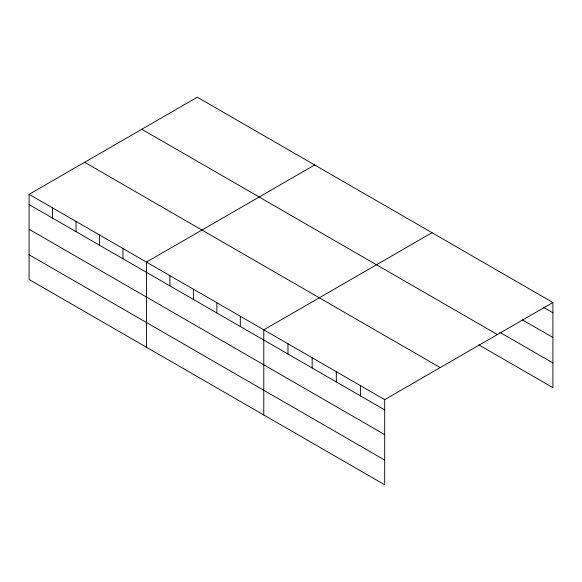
<?xml version="1.0" encoding="UTF-8"?>
<svg xmlns="http://www.w3.org/2000/svg" width="582" height="582" viewBox="0 0 582 582"><rect width="100%" height="100%" fill="white"/><g stroke="black" fill="none" stroke-linecap="round" stroke-linejoin="round"><path stroke-width="0.87" d="M384.687 434.594L384.687 399.63L29.1 194.337L29.1 279.484L384.687 484.784L384.687 434.594L29.1 229.293M29.1 194.337L197.313 97.216L552.9 302.516L552.9 387.663L478.804 344.879M314.658 164.968L146.446 262.082L146.446 347.236M432.004 232.713L263.784 329.834L263.784 414.981M384.687 399.63L552.9 302.516M543.537 307.347L552.9 312.752M522.483 319.911L552.9 337.473M499.858 332.322L552.9 362.942M141.804 129.269L497.392 334.563M84.608 162.291L440.196 367.584M29.1 204.573L384.687 409.873M29.1 254.763L384.687 460.064M360.505 385.67L360.505 395.913M336.323 371.709L336.323 381.952M312.148 357.755L312.148 367.991M287.966 343.795L287.966 354.031M240.315 316.281L240.315 326.524M216.846 302.735L216.846 312.971M193.377 289.181L193.377 299.424M169.915 275.635L169.915 285.871M122.977 248.536L122.977 258.772M99.507 234.983L99.507 245.226M76.038 221.436L76.038 231.672M52.569 207.883L52.569 218.126"/></g></svg>
